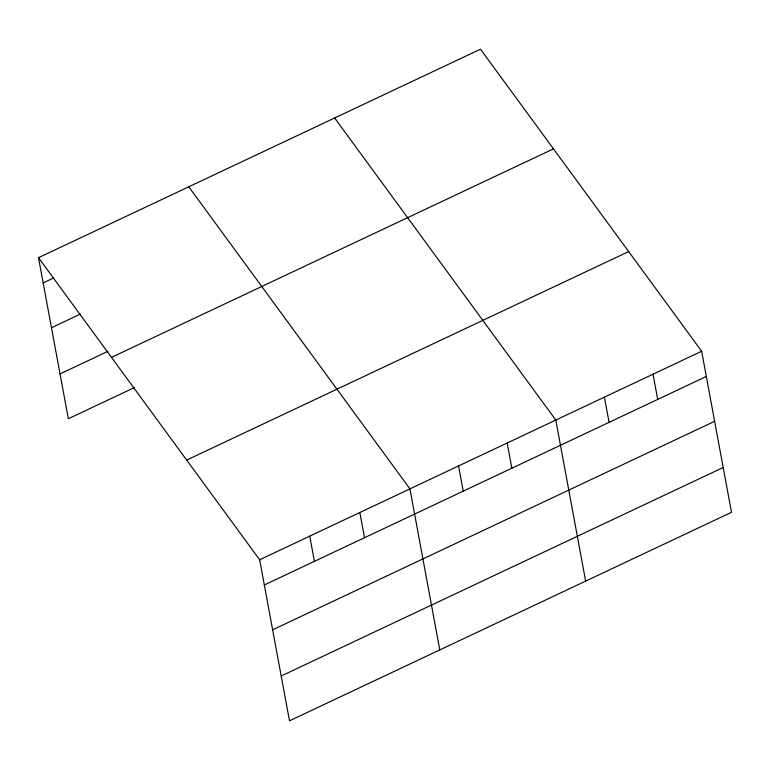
<?xml version="1.0" encoding="UTF-8"?>
<svg xmlns="http://www.w3.org/2000/svg" width="770" height="770" viewBox="0 0 770 770"><rect width="100%" height="100%" fill="white"/><g stroke="black" fill="none" stroke-linecap="round" stroke-linejoin="round"><path stroke-width="1.16" d="M38.5 257.69L480.499 49.184L701.653 351.264L731.5 512.31L289.501 720.816L259.654 559.771L38.5 257.69L68.347 418.736L134.432 387.57M43.178 282.898L53.833 277.874M51.484 327.731L80.263 314.15M60.041 373.912L108.002 351.284M111.477 357.376L553.476 148.87M186.677 460.085L628.666 251.578M259.654 559.771L701.653 351.264M264.322 584.979L706.321 376.472M272.638 629.812L714.627 421.306M281.194 675.993L723.194 467.486M334.642 117.983L555.796 420.064L585.643 581.119M188.775 186.792L409.929 488.873L439.786 649.928M653.027 374.191L657.705 399.409M604.412 397.128L609.08 422.345M507.17 443L511.848 468.218M458.554 465.937L463.222 491.154M359.84 512.502L364.508 537.72M309.742 536.132L314.42 561.349"/></g></svg>
